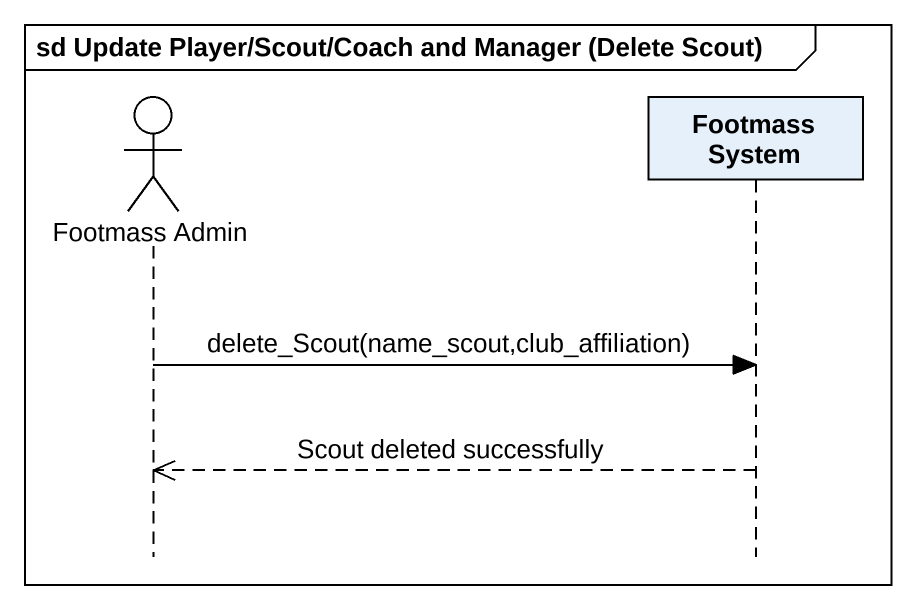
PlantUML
@startuml
mainframe sd Update Player/Scout/Coach and Manager (Delete Scout)
hide footbox
actor "Footmass Admin" as Footmass_Admin
participant "Footmass System" as Footmass_System

Footmass_Admin -> Footmass_System : delete_Scout(name_scout,club_affiliation)
Footmass_System -->> Footmass_Admin : Scout deleted successfully
@enduml
